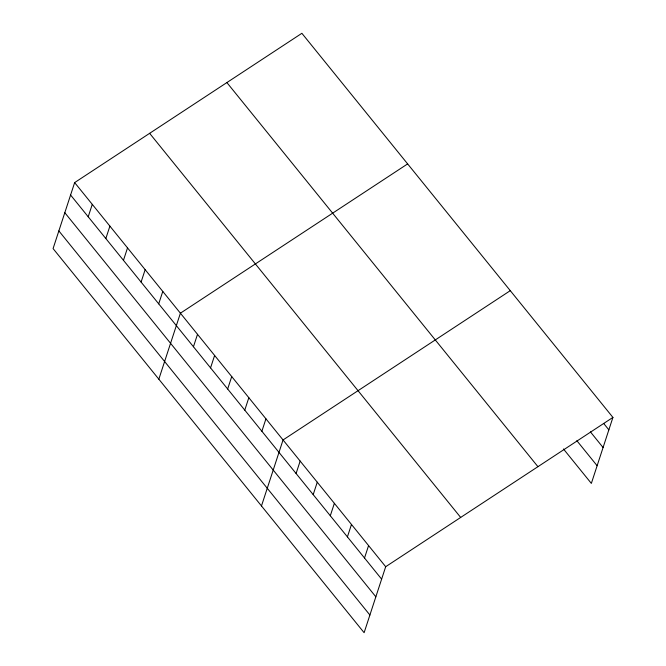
<?xml version="1.0" encoding="UTF-8"?>
<svg xmlns="http://www.w3.org/2000/svg" width="666" height="666" viewBox="0 0 666 666"><rect width="100%" height="100%" fill="white"/><g stroke="black" fill="none" stroke-linecap="round" stroke-linejoin="round"><path stroke-width="1" d="M74.65 182.592L53.08 248.585L364.119 632.7L385.689 566.708L612.92 417.416L301.881 33.3L74.65 182.592L385.689 566.708M88.212 216.791L92.274 204.362M105.836 238.561L109.898 226.124M123.46 260.323L127.522 247.894M141.092 282.093L145.155 269.663M158.716 303.854L162.779 291.425M158.833 379.187L180.403 313.195L407.634 163.903M193.448 346.753L197.511 334.315M210.556 367.873L214.619 355.444M227.664 389.002L231.726 376.573M244.772 410.131L248.834 397.702M261.88 431.252L265.942 418.822M261.48 505.944L283.05 439.951L510.281 290.659M296.087 473.509L300.15 461.08M313.195 494.63L317.257 482.201M330.303 515.759L334.365 503.33M347.411 536.888L351.473 524.458M364.518 558.008L368.581 545.579M612.92 417.416L591.35 483.408L563.469 448.976M603.787 423.584L608.857 429.845M590.409 431.868L603.08 447.519M576.856 440.692L597.127 465.734M226.89 82.567L537.937 466.683M149.634 133.325L460.672 517.44M70.588 195.021L381.626 579.137M64.81 212.704L375.849 596.811M58.858 230.911L369.896 615.026"/></g></svg>
